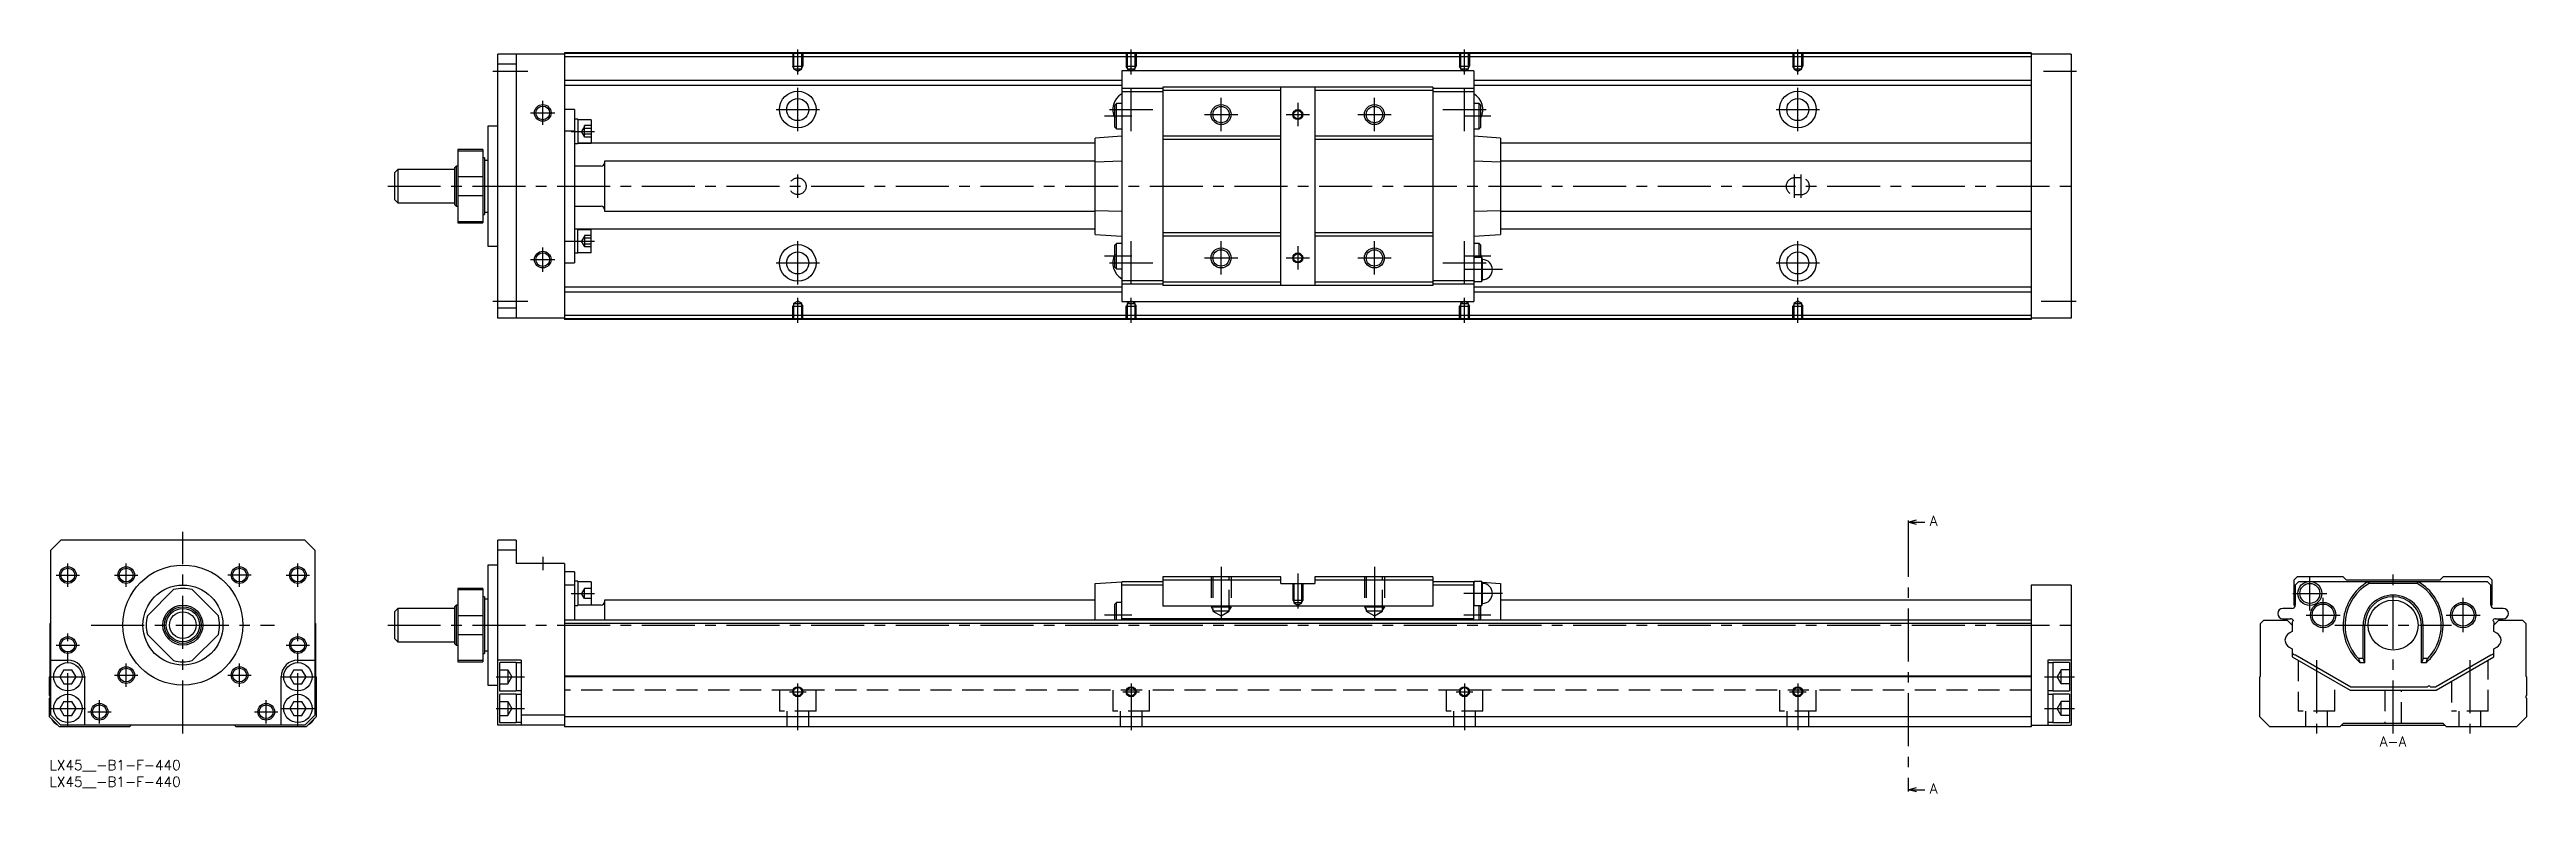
# Model space of a CAD drawing. Extents: x 0 to 743, y -10 to 213.
import ezdxf

# ---------------------------------------------------------------- set-up
doc = ezdxf.new("R2010")
doc.units = 0
doc.header["$LTSCALE"] = 0.5
doc.linetypes.add('CENTER', pattern=[50.8, 31.75, -6.35, 6.35, -6.35])
doc.linetypes.add('DASHED', pattern=[19.05, 12.7, -6.35])
for name, color, linetype in [('MSM_CENTER', 1, 'CENTER'), ('MSM_CONTINUOUS', 7, 'CONTINUOUS'), ('MSM_DASHED', 4, 'DASHED'), ('MSM_NARROW', 5, 'CONTINUOUS'), ('MSM_PART_NUMBER', 7, 'CONTINUOUS')]:
    doc.layers.add(name, color=color, linetype=linetype)
doc.styles.get("Standard").update_dxf_attribs({"font": 'txt.shx', "height": 3, "bigfont": 'bigfont.shx'})

# ---------------------------------------------------------------- blocks, each defined once
blk = doc.blocks.new('*U2')
at = {"layer": 'MSM_PART_NUMBER'}
blk.add_text('LX45__-B1-F-440', height=3, dxfattribs=at).set_placement((0, -3))
blk = doc.blocks.new('*U3')
at = {"layer": 'MSM_PART_NUMBER'}
blk.add_text('LX45__-B1-F-440', height=3, dxfattribs=at).set_placement((0, -8))

msp = doc.modelspace()

# ---------------------------------------------------------------- linework, layer by layer
at = {"layer": 'MSM_CENTER'}
for p, q in [((224.46, 205.61), (224.46, 213.12)), ((324.46, 205.61), (324.46, 213.12)), ((424.46, 205.61), (424.46, 213.12)), ((524.46, 205.61), (524.46, 213.12)), ((132.96, 206.62), (143.46, 206.62)), ((224.46, 188.62), (224.46, 201.62)), ((324.46, 188.62), (324.46, 201.62)), ((424.46, 188.62), (424.46, 201.62)), ((524.46, 188.62), (524.46, 201.62)), ((598.13, 206.62), (608.08, 206.62)), ((144.33, 194.12), (151.58, 194.12)), ((147.96, 190.5), (147.96, 197.75)), ((217.96, 195.12), (230.95, 195.12)), ((317.96, 195.12), (330.95, 195.12)), ((346.46, 193.62), (356.46, 193.62)), ((351.46, 188.62), (351.46, 198.62)), ((370.96, 193.62), (377.96, 193.62)), ((374.46, 197.12), (374.46, 190.12)), ((392.46, 193.62), (402.46, 193.62)), ((397.46, 188.62), (397.46, 198.62)), ((417.96, 195.12), (430.95, 195.12)), ((517.96, 195.12), (530.96, 195.12)), ((156.46, 188.58), (163.46, 188.58)), ((324.66, 193.12), (316.45, 193.12)), ((432.36, 193.12), (424.26, 193.12)), ((101.46, 172.12), (608.46, 172.12)), ((224.46, 168.62), (224.46, 175.62)), ((523.46, 168.62), (523.46, 175.62)), ((525.46, 168.62), (525.46, 175.62)), ((144.33, 150.12), (151.58, 150.12)), ((147.96, 146.5), (147.96, 153.75)), ((156.46, 155.67), (163.46, 155.67)), ((217.96, 149.12), (230.96, 149.12)), ((224.46, 142.62), (224.46, 155.62)), ((324.66, 151.12), (316.45, 151.12)), ((317.96, 149.12), (330.95, 149.12)), ((324.46, 142.62), (324.46, 155.62)), ((346.46, 150.62), (356.46, 150.62)), ((351.46, 145.62), (351.46, 155.62)), ((370.96, 150.62), (377.96, 150.62)), ((374.46, 154.12), (374.46, 147.12)), ((392.46, 150.62), (402.46, 150.62)), ((397.46, 145.62), (397.46, 155.62)), ((417.96, 149.12), (430.95, 149.12)), ((432.36, 151.12), (424.26, 151.12)), ((424.46, 142.62), (424.46, 155.62)), ((517.96, 149.12), (530.96, 149.12)), ((524.46, 142.62), (524.46, 155.62)), ((435.86, 147.12), (424.26, 147.12)), ((132.96, 137.62), (143.46, 137.62)), ((224.46, 131.12), (224.46, 138.63)), ((324.46, 131.12), (324.46, 138.63)), ((424.46, 131.12), (424.46, 138.63)), ((524.46, 131.12), (524.46, 138.63)), ((597.46, 137.62), (607.96, 137.62)), ((40, 8), (40, 68.5)), ((557.62, 70.87), (557.62, -8.37)), ((147.96, 61), (147.96, 57)), ((2, 55.5), (9, 55.5)), ((5.5, 52), (5.5, 59)), ((19.5, 55.5), (26.5, 55.5)), ((23, 52), (23, 59)), ((60.5, 55.5), (53.5, 55.5)), ((57, 52), (57, 59)), ((71, 55.5), (78, 55.5)), ((74.5, 52), (74.5, 59)), ((351.46, 58), (351.46, 40.3)), ((374.46, 56), (374.46, 45.5)), ((397.46, 58), (397.46, 40.3)), ((678.06, 44.87), (678.06, 55.13)), ((703.06, 8), (703.06, 56)), ((156.46, 50), (163.46, 50)), ((435.86, 50), (424.26, 50)), ((672.93, 50), (683.18, 50)), ((682.06, 38.37), (682.06, 48.63)), ((724.06, 38.37), (724.06, 48.63)), ((5.5, 10.25), (5.5, 38)), ((12.5, 40.5), (67.5, 40.5)), ((74.5, 10.25), (74.5, 38)), ((101.46, 40.5), (606.46, 40.5)), ((324.66, 43.5), (316.45, 43.5)), ((432.36, 43.5), (424.26, 43.5)), ((676.93, 43.5), (687.18, 43.5)), ((685.56, 40.5), (720.56, 40.5)), ((718.93, 43.5), (729.18, 43.5)), ((2, 34.5), (9, 34.5)), ((71, 34.5), (78, 34.5)), ((680.06, 29.97), (680.06, 8)), ((726.06, 29.97), (726.06, 8)), ((0.25, 25), (10.75, 25)), ((19.5, 25.5), (26.5, 25.5)), ((23, 22), (23, 29)), ((53.5, 25.5), (60.5, 25.5)), ((57, 22), (57, 29)), ((69.25, 25), (79.75, 25)), ((133.96, 25), (142.46, 25)), ((224.46, 9), (224.46, 23)), ((324.46, 23), (324.46, 9)), ((424.46, 23), (424.46, 9)), ((524.46, 23), (524.46, 9)), ((598.46, 25), (607.46, 25)), ((0.25, 15.5), (10.75, 15.5)), ((15, 11), (15, 18)), ((65, 11), (65, 18)), ((69.25, 15.5), (79.75, 15.5)), ((133.96, 15.5), (142.46, 15.5)), ((221.96, 20.5), (226.96, 20.5)), ((321.96, 20.5), (326.96, 20.5)), ((421.96, 20.5), (426.96, 20.5)), ((521.96, 20.5), (526.96, 20.5)), ((598.46, 15.5), (607.46, 15.5)), ((11.5, 14.5), (18.5, 14.5)), ((61.5, 14.5), (68.5, 14.5))]:
    msp.add_line(p, q, dxfattribs=at)
at = {"layer": 'MSM_CONTINUOUS'}
for p, q in [((154.46, 211.72), (134.46, 211.72)), ((134.46, 132.52), (134.46, 211.72)), ((139.96, 208.72), (134.46, 208.72)), ((139.96, 211.72), (139.96, 132.52)), ((594.46, 212.12), (154.46, 212.12)), ((154.46, 212.12), (154.46, 132.12)), ((594.46, 211.92), (154.46, 211.92)), ((594.46, 210.92), (154.46, 210.92)), ((594.46, 212.12), (594.46, 132.12)), ((606.46, 211.72), (594.46, 211.72)), ((606.46, 211.72), (606.46, 132.52)), ((321.66, 203.87), (154.46, 203.87)), ((321.66, 202.37), (154.46, 202.37)), ((427.26, 206.72), (321.66, 206.72)), ((321.66, 206.72), (321.66, 137.52)), ((333.96, 201.47), (321.66, 201.47)), ((414.96, 201.87), (333.96, 201.87)), ((333.96, 201.87), (333.96, 142.37)), ((369.36, 200.87), (333.96, 200.87)), ((369.36, 142.37), (369.36, 201.87)), ((379.56, 201.87), (379.56, 142.37)), ((414.96, 200.87), (379.56, 200.87)), ((414.96, 201.87), (414.96, 142.37)), ((427.26, 201.47), (414.96, 201.47)), ((427.26, 206.72), (427.26, 137.52)), ((594.46, 203.87), (427.26, 203.87)), ((594.46, 202.37), (427.26, 202.37)), ((157.46, 195.12), (154.46, 195.12)), ((157.46, 195.12), (157.46, 149.12)), ((320.06, 196.92), (319.56, 196.42)), ((319.56, 189.82), (319.56, 196.42)), ((320.06, 189.32), (320.06, 196.92)), ((321.66, 196.92), (320.06, 196.92)), ((333.96, 200.47), (321.66, 200.47)), ((427.26, 200.47), (414.96, 200.47)), ((428.86, 196.92), (427.26, 196.92)), ((429.36, 196.42), (428.86, 196.92)), ((428.86, 189.32), (428.86, 196.92)), ((429.36, 189.82), (429.36, 196.42)), ((131.46, 190.12), (131.46, 154.12)), ((134.46, 190.12), (131.46, 190.12)), ((157.46, 188.65), (154.46, 188.65)), ((158.46, 192.23), (157.46, 192.23)), ((158.46, 192.23), (158.46, 184.93)), ((162.46, 192.08), (158.46, 192.08)), ((162.46, 192.08), (162.46, 185.08)), ((321.66, 187.12), (313.66, 186.57)), ((313.66, 157.68), (313.66, 186.57)), ((319.56, 189.82), (320.06, 189.32)), ((320.06, 189.32), (321.66, 189.32)), ((369.36, 187.12), (333.96, 187.12)), ((369.36, 186.12), (333.96, 186.12)), ((414.96, 187.12), (379.56, 187.12)), ((414.96, 186.12), (379.56, 186.12)), ((427.26, 189.32), (428.86, 189.32)), ((435.26, 186.57), (427.26, 187.12)), ((428.86, 189.32), (429.36, 189.82)), ((435.26, 186.57), (435.26, 157.68)), ((129.96, 183.12), (122.46, 183.12)), ((122.46, 183.12), (122.46, 161.12)), ((122.46, 182.76), (129.96, 182.76)), ((129.96, 183.12), (129.96, 161.12)), ((130.46, 180.62), (129.96, 180.62)), ((130.46, 180.62), (130.46, 163.62)), ((131.46, 179.87), (130.46, 179.87)), ((157.46, 184.93), (158.46, 184.93)), ((158.46, 185.08), (162.46, 185.08)), ((313.66, 185.05), (158.46, 185.05)), ((166.46, 179.62), (166.46, 164.62)), ((313.66, 179.62), (166.46, 179.62)), ((321.66, 179.61), (313.66, 179.36)), ((435.26, 179.36), (427.26, 179.61)), ((594.46, 185.05), (435.26, 185.05)), ((594.46, 179.62), (435.26, 179.62)), ((104.46, 177.12), (103.46, 176.12)), ((103.46, 176.12), (103.46, 168.12)), ((121.46, 177.12), (104.46, 177.12)), ((104.46, 177.12), (104.46, 167.12)), ((121.96, 178.12), (121.46, 177.62)), ((121.46, 177.62), (121.46, 166.62)), ((122.46, 178.12), (121.96, 178.12)), ((121.96, 178.12), (121.96, 166.12)), ((129.96, 174.92), (122.46, 174.92)), ((165.46, 178.12), (157.46, 178.12)), ((103.46, 168.12), (104.46, 167.12)), ((104.46, 167.12), (121.46, 167.12)), ((121.46, 166.62), (121.96, 166.12)), ((121.96, 166.12), (122.46, 166.12)), ((122.46, 169.33), (129.96, 169.33)), ((129.96, 163.62), (130.46, 163.62)), ((130.46, 164.37), (131.46, 164.37)), ((157.46, 166.12), (165.46, 166.12)), ((166.46, 164.62), (313.66, 164.62)), ((313.66, 164.89), (321.66, 164.64)), ((427.26, 164.64), (435.26, 164.89)), ((435.26, 164.62), (594.46, 164.62)), ((129.96, 161.49), (122.46, 161.49)), ((122.46, 161.12), (129.96, 161.12)), ((157.46, 159.32), (158.46, 159.32)), ((158.46, 152.02), (158.46, 159.32)), ((313.66, 159.2), (158.46, 159.2)), ((158.46, 159.17), (162.46, 159.17)), ((162.46, 152.17), (162.46, 159.17)), ((313.66, 157.68), (321.66, 157.12)), ((369.36, 158.12), (333.96, 158.12)), ((369.36, 157.12), (333.96, 157.12)), ((414.96, 158.12), (379.56, 158.12)), ((414.96, 157.12), (379.56, 157.12)), ((427.26, 157.12), (435.26, 157.68)), ((594.46, 159.2), (435.26, 159.2)), ((131.46, 154.12), (134.46, 154.12)), ((157.46, 155.6), (154.46, 155.6)), ((154.46, 149.12), (157.46, 149.12)), ((158.46, 152.02), (157.46, 152.02)), ((162.46, 152.17), (158.46, 152.17)), ((320.06, 154.92), (319.56, 154.42)), ((319.56, 147.82), (319.56, 154.42)), ((320.06, 147.32), (320.06, 154.92)), ((321.66, 154.92), (320.06, 154.92)), ((428.86, 154.92), (427.26, 154.92)), ((427.42, 150.72), (427.26, 150.12)), ((427.42, 143.52), (427.42, 150.72)), ((429.7, 150.72), (427.42, 150.72)), ((429.36, 154.42), (428.86, 154.92)), ((428.86, 150.72), (428.86, 154.92)), ((429.36, 150.72), (429.36, 154.42)), ((429.7, 143.52), (429.7, 150.72)), ((429.86, 150.12), (429.7, 150.72)), ((429.86, 144.12), (429.86, 150.12)), ((321.66, 141.87), (154.46, 141.87)), ((319.56, 147.82), (320.06, 147.32)), ((320.06, 147.32), (321.66, 147.32)), ((333.96, 143.77), (321.66, 143.77)), ((333.96, 142.77), (321.66, 142.77)), ((369.36, 143.37), (333.96, 143.37)), ((414.96, 142.37), (333.96, 142.37)), ((414.96, 143.37), (379.56, 143.37)), ((427.26, 143.77), (414.96, 143.77)), ((427.26, 142.77), (414.96, 142.77)), ((427.26, 144.12), (427.42, 143.52)), ((594.46, 141.87), (427.26, 141.87)), ((427.42, 143.52), (429.7, 143.52)), ((429.7, 143.52), (429.86, 144.12)), ((139.96, 135.52), (134.46, 135.52)), ((321.66, 140.37), (154.46, 140.37)), ((321.66, 137.52), (427.26, 137.52)), ((594.46, 140.37), (427.26, 140.37)), ((154.46, 132.52), (134.46, 132.52)), ((594.46, 133.32), (154.46, 133.32)), ((594.46, 132.32), (154.46, 132.32)), ((594.46, 132.12), (154.46, 132.12)), ((606.46, 132.52), (594.46, 132.52)), ((557.62, 71.37), (560.12, 72.04)), ((557.62, 71.87), (557.62, 70.87)), ((557.62, 71.37), (562.62, 71.37)), ((560.12, 70.7), (557.62, 71.37)), ((3.4, 66), (0.4, 63)), ((0.4, 13.5), (0.4, 63)), ((76.6, 66), (3.4, 66)), ((79.6, 63), (76.6, 66)), ((79.6, 63), (79.6, 13.5)), ((139.96, 66), (134.46, 66)), ((134.46, 10.5), (134.46, 66)), ((139.96, 63), (134.46, 63)), ((139.96, 66), (139.96, 59)), ((134.46, 58.5), (131.46, 58.5)), ((131.46, 58.5), (131.46, 22.5)), ((154.46, 59), (139.96, 59)), ((154.46, 59), (154.46, 10)), ((157.46, 56.5), (154.46, 56.5)), ((157.46, 52.5), (154.46, 52.5)), ((157.46, 56.5), (157.46, 42)), ((158.46, 53.65), (157.46, 53.65)), ((158.46, 53.65), (158.46, 46.35)), ((162.46, 53.5), (158.46, 53.5)), ((162.46, 53.5), (162.46, 46.5)), ((313.66, 53), (321.66, 53.5)), ((313.66, 42), (313.66, 53)), ((333.96, 53.5), (321.66, 53.5)), ((321.66, 42), (321.66, 53.5)), ((333.96, 52.5), (321.66, 52.5)), ((369.36, 55), (333.96, 55)), ((333.96, 55), (333.96, 46.15)), ((369.36, 54), (333.96, 54)), ((369.36, 53), (369.36, 55)), ((369.36, 53), (379.56, 53)), ((379.56, 55), (379.56, 53)), ((414.96, 55), (379.56, 55)), ((414.96, 54), (379.56, 54)), ((414.96, 55), (414.96, 46.15)), ((427.26, 53.5), (414.96, 53.5)), ((427.26, 52.5), (414.96, 52.5)), ((427.42, 53.6), (427.26, 53)), ((427.26, 53.5), (427.39, 53.49)), ((427.26, 42), (427.26, 53.5)), ((427.42, 46.4), (427.42, 53.6)), ((429.7, 53.6), (427.42, 53.6)), ((429.86, 53), (429.7, 53.6)), ((429.7, 46.4), (429.7, 53.6)), ((429.77, 53.34), (435.26, 53)), ((429.86, 47), (429.86, 53)), ((435.26, 53), (435.26, 42)), ((606.46, 52.5), (594.46, 52.5)), ((594.46, 52.5), (594.46, 10)), ((606.46, 52.5), (606.46, 10.5)), ((674.31, 55), (673.31, 54)), ((673.31, 54), (673.31, 46.62)), ((674.71, 53.5), (673.71, 52.5)), ((673.71, 52.5), (673.71, 46.5)), ((688.06, 55), (674.31, 55)), ((677.21, 53.5), (674.71, 53.5)), ((731.41, 53.5), (678.9, 53.5)), ((689.06, 54), (688.06, 55)), ((717.06, 54), (689.06, 54)), ((695.57, 53.5), (695.83, 53)), ((710.29, 53), (695.83, 53)), ((710.29, 53), (710.54, 53.5)), ((718.06, 55), (717.06, 54)), ((731.81, 55), (718.06, 55)), ((732.41, 52.5), (731.41, 53.5)), ((732.81, 54), (731.81, 55)), ((732.41, 46.5), (732.41, 52.5)), ((732.81, 46.62), (732.81, 54)), ((37.2, 51.14), (29.36, 43.3)), ((50.64, 43.3), (42.8, 51.14)), ((104.46, 45.5), (103.46, 44.5)), ((121.46, 45.5), (104.46, 45.5)), ((104.46, 45.5), (104.46, 35.5)), ((121.96, 46.5), (121.46, 46)), ((121.46, 46), (121.46, 35)), ((122.46, 46.5), (121.96, 46.5)), ((121.96, 46.5), (121.96, 34.5)), ((129.96, 51.5), (122.46, 51.5)), ((122.46, 51.5), (122.46, 29.5)), ((122.46, 51.14), (129.96, 51.14)), ((129.96, 51.5), (129.96, 29.5)), ((130.46, 49), (129.96, 49)), ((130.46, 49), (130.46, 32)), ((131.46, 48.25), (130.46, 48.25)), ((157.46, 46.35), (158.46, 46.35)), ((165.46, 46.5), (158.46, 46.5)), ((166.46, 48), (166.46, 42)), ((313.66, 48), (166.46, 48)), ((320.06, 47.3), (319.56, 46.8)), ((319.56, 42), (319.56, 46.8)), ((320.06, 42), (320.06, 47.3)), ((321.66, 47.3), (320.06, 47.3)), ((414.96, 46.15), (333.96, 46.15)), ((427.26, 47), (427.42, 46.4)), ((427.42, 46.4), (429.7, 46.4)), ((428.86, 42), (428.86, 46.4)), ((429.36, 42), (429.36, 46.4)), ((429.7, 46.4), (429.86, 47)), ((594.46, 48), (435.26, 48)), ((672.71, 45.5), (670.01, 45.5)), ((736.11, 45.5), (733.41, 45.5)), ((0.2, 41), (0.4, 41.2)), ((0.2, 25.2), (0.2, 41)), ((29.36, 37.7), (37.2, 29.86)), ((42.8, 29.86), (50.64, 37.7)), ((79.6, 41.2), (79.8, 41)), ((79.8, 41), (79.8, 25.2)), ((103.46, 44.5), (103.46, 36.5)), ((129.96, 43.3), (122.46, 43.3)), ((122.46, 37.7), (129.96, 37.7)), ((594.46, 42), (154.46, 42)), ((594.46, 41), (154.46, 41)), ((427.26, 42.4), (321.66, 42.4)), ((663.26, 41), (664.26, 42)), ((663.26, 25.2), (663.26, 41)), ((664.26, 42), (671.31, 42)), ((670.01, 42.4), (672.31, 42.4)), ((671.31, 42), (672.81, 40.5)), ((672.81, 38.61), (671.91, 38.1)), ((672.76, 41.2), (672.76, 40.55)), ((672.81, 40.5), (672.81, 38.61)), ((694.06, 30.44), (694.06, 40.5)), ((694.56, 29.22), (694.56, 40.5)), ((711.56, 29.22), (711.56, 40.5)), ((712.06, 30.44), (712.06, 40.5)), ((733.31, 40.5), (734.81, 42)), ((733.31, 38.61), (733.31, 40.5)), ((734.2, 38.1), (733.31, 38.61)), ((733.36, 40.55), (733.36, 41.2)), ((733.81, 42.4), (736.11, 42.4)), ((734.81, 42), (741.86, 42)), ((741.86, 42), (742.86, 41)), ((742.86, 41), (742.86, 25.2)), ((0.4, 30), (5.5, 30)), ((74.5, 30), (79.6, 30)), ((103.46, 36.5), (104.46, 35.5)), ((104.46, 35.5), (121.46, 35.5)), ((121.46, 35), (121.96, 34.5)), ((121.96, 34.5), (122.46, 34.5)), ((129.96, 29.86), (122.46, 29.86)), ((129.96, 32), (130.46, 32)), ((130.46, 32.75), (131.46, 32.75)), ((141.46, 30), (134.46, 30)), ((141.46, 30), (141.46, 10.5)), ((606.46, 30), (599.46, 30)), ((599.46, 30), (599.46, 10.5)), ((671.91, 33.9), (672.81, 33.39)), ((672.81, 33.39), (672.81, 31)), ((672.81, 31), (690.13, 21)), ((673.56, 31.61), (673.76, 31.61)), ((673.76, 31.61), (690.4, 22)), ((694.06, 30.44), (692.7, 30.44)), ((694.56, 29.22), (694.06, 30.44)), ((712.06, 30.44), (711.56, 29.22)), ((713.42, 30.44), (712.06, 30.44)), ((715.72, 22), (732.36, 31.61)), ((715.99, 21), (733.31, 31)), ((732.36, 31.61), (732.56, 31.61)), ((733.31, 33.39), (734.2, 33.9)), ((733.31, 31), (733.31, 33.39)), ((0, 25), (0.2, 25.2)), ((0, 19.4), (0, 25)), ((4.27, 27.12), (3.05, 25)), ((3.05, 25), (4.27, 22.88)), ((4.27, 27.12), (6.73, 27.12)), ((4.27, 22.88), (6.73, 22.88)), ((7.95, 25), (6.73, 27.12)), ((6.73, 22.88), (7.95, 25)), ((10.5, 25), (10.5, 10.5)), ((69.5, 10.5), (69.5, 25)), ((73.27, 27.12), (72.05, 25)), ((72.05, 25), (73.27, 22.88)), ((73.27, 27.12), (75.73, 27.12)), ((73.27, 22.88), (75.73, 22.88)), ((76.95, 25), (75.73, 27.12)), ((75.73, 22.88), (76.95, 25)), ((79.8, 25.2), (80, 25)), ((80, 25), (80, 13)), ((122.46, 29.5), (129.96, 29.5)), ((131.46, 22.5), (134.46, 22.5)), ((134.96, 29), (134.96, 21)), ((139.96, 29.25), (135.21, 29.25)), ((139.96, 29.25), (139.96, 20.75)), ((141.46, 29.15), (139.96, 29.15)), ((594.46, 25.2), (154.46, 25.2)), ((594.46, 25), (154.46, 25)), ((600.96, 29.15), (599.46, 29.15)), ((605.96, 29.25), (600.96, 29.25)), ((600.96, 29.25), (600.96, 20.75)), ((605.96, 29.25), (605.96, 20.75)), ((663.06, 25), (663.26, 25.2)), ((663.06, 13), (663.06, 25)), ((694.56, 29.22), (693.17, 29.22)), ((712.94, 29.22), (711.56, 29.22)), ((742.86, 25.2), (743.06, 25)), ((743.06, 25), (743.06, 19.4)), ((0, 13), (0, 18.6)), ((4.27, 17.62), (3.05, 15.5)), ((3.05, 15.5), (4.27, 13.38)), ((4.27, 17.62), (6.73, 17.62)), ((7.95, 15.5), (6.73, 17.62)), ((6.73, 13.38), (7.95, 15.5)), ((73.27, 17.62), (72.05, 15.5)), ((72.05, 15.5), (73.27, 13.38)), ((73.27, 17.62), (75.73, 17.62)), ((76.95, 15.5), (75.73, 17.62)), ((75.73, 13.38), (76.95, 15.5)), ((134.96, 19.5), (134.96, 11.5)), ((135.21, 20.75), (139.96, 20.75)), ((139.96, 19.75), (135.21, 19.75)), ((139.96, 20.85), (141.46, 20.85)), ((139.96, 19.75), (139.96, 11.25)), ((141.46, 19.65), (139.96, 19.65)), ((599.46, 20.85), (600.96, 20.85)), ((600.96, 19.65), (599.46, 19.65)), ((600.96, 20.75), (605.96, 20.75)), ((605.96, 19.75), (600.96, 19.75)), ((600.96, 19.75), (600.96, 11.25)), ((605.96, 19.75), (605.96, 11.25)), ((690.13, 21), (715.99, 21)), ((690.4, 22), (713.41, 22)), ((714.21, 22), (715.72, 22)), ((743.06, 18.6), (743.06, 13)), ((3, 10), (0, 13)), ((3.4, 10.5), (0.4, 13.5)), ((24, 10), (3, 10)), ((76.6, 10.5), (3.4, 10.5)), ((4.27, 13.38), (6.73, 13.38)), ((24.5, 10.5), (24, 10)), ((56, 10), (55.5, 10.5)), ((77, 10), (56, 10)), ((73.27, 13.38), (75.73, 13.38)), ((79.6, 13.5), (76.6, 10.5)), ((80, 13), (77, 10)), ((154.46, 10.5), (134.46, 10.5)), ((135.21, 11.25), (139.96, 11.25)), ((139.96, 11.35), (141.46, 11.35)), ((154.46, 13.5), (141.46, 13.5)), ((594.46, 13), (154.46, 13)), ((594.46, 10), (154.46, 10)), ((594.46, 10.5), (606.46, 10.5)), ((599.46, 11.35), (600.96, 11.35)), ((600.96, 11.25), (605.96, 11.25)), ((666.06, 10), (663.06, 13)), ((687.06, 10), (666.06, 10)), ((688.06, 11), (687.06, 10)), ((687.56, 10.5), (718.56, 10.5)), ((718.06, 11), (688.06, 11)), ((719.06, 10), (718.06, 11)), ((740.06, 10), (719.06, 10)), ((743.06, 13), (740.06, 10)), ((557.62, -8.87), (560.12, -8.2)), ((557.62, -8.37), (557.62, -9.37)), ((557.62, -8.87), (562.62, -8.87)), ((560.12, -9.54), (557.62, -8.87))]:
    msp.add_line(p, q, dxfattribs=at)
for centre, radius in [((147.96, 194.12), 2.07), ((224.46, 195.12), 5.5), ((224.46, 195.12), 3.3), ((351.46, 193.62), 2.46), ((374.46, 193.62), 1.23), ((397.46, 193.62), 2.46), ((524.46, 195.12), 5.5), ((524.46, 195.12), 3.3), ((147.96, 150.12), 2.07), ((224.46, 149.12), 5.5), ((224.46, 149.12), 3.3), ((351.46, 150.62), 2.46), ((374.46, 150.62), 1.23), ((397.46, 150.62), 2.46), ((524.46, 149.12), 5.5), ((524.46, 149.12), 3.3), ((5.5, 55.5), 2.07), ((23, 55.5), 2.07), ((40, 40.5), 18), ((40, 40.5), 12), ((57, 55.5), 2.07), ((74.5, 55.5), 2.07), ((678.06, 50), 3.6), ((678.06, 50), 3), ((40, 40.5), 6), ((40, 40.5), 5.5), ((40, 40.5), 5), ((682.06, 43.5), 3.8), ((682.06, 43.5), 3.3), ((703.06, 40.5), 7.5), ((724.06, 43.5), 3.8), ((724.06, 43.5), 3.3), ((40, 40.5), 4), ((5.5, 34.5), 2.07), ((74.5, 34.5), 2.07), ((5.5, 25), 4.25), ((23, 25.5), 2.07), ((57, 25.5), 2.07), ((74.5, 25), 4.25), ((5.5, 15.5), 4.25), ((15, 14.5), 2.07), ((65, 14.5), 2.07), ((74.5, 15.5), 4.25), ((224.46, 20.5), 1.23), ((324.46, 20.5), 1.23), ((424.46, 20.5), 1.23), ((524.46, 20.5), 1.23)]:
    msp.add_circle(centre, radius, dxfattribs=at)
for centre, radius, start, end in [((324.46, 195.12), 5.5, 120.60329, 207.01229), ((424.46, 195.12), 5.5, 332.98771, 59.39671), ((165.46, 179.12), 1, 270, 0), ((165.46, 165.12), 1, 0, 90), ((324.46, 149.12), 5.5, 152.98771, 239.39671), ((424.46, 149.12), 5.5, 10.47556, 27.01229), ((429.86, 147.12), 3, 270, 90), ((429.86, 50), 3, 270, 90), ((703.06, 40.5), 15, 119.92643, 228.76392), ((703.06, 40.5), 14.44, 120.05097, 224.15139), ((703.06, 40.5), 14.44, 315.84861, 59.94903), ((703.06, 40.5), 15, 311.23608, 60.07357), ((40, 40.5), 11, 75.27264, 104.72736), ((165.46, 47.5), 1, 270, 0), ((670.01, 43.95), 1.55, 90, 270), ((672.71, 46.5), 1, 270, 0), ((673.81, 46.62), 0.5, 180, 251.07258), ((703.06, 40.5), 9, 0, 180), ((703.06, 40.5), 8.5, 0, 180), ((733.41, 46.5), 1, 180, 270), ((732.31, 46.62), 0.5, 289.00551, 0), ((736.11, 43.95), 1.55, 270, 90), ((40, 40.5), 11, 165.27264, 194.72736), ((40, 40.5), 11, 345.27264, 14.72736), ((673.21, 35.85), 2.6, 120.00003, 176.58933), ((672.31, 41.4), 1, 30.09191, 90), ((673.56, 41.2), 0.8, 118.74892, 180), ((733.81, 41.4), 1, 90, 149.90809), ((732.56, 41.2), 0.8, 0, 61.25108), ((732.9, 35.85), 2.6, 3.41067, 59.99996), ((5.5, 25), 5, 0, 90), ((40, 40.5), 11, 255.27264, 284.72736), ((74.5, 25), 5, 90, 180), ((673.21, 36.15), 2.6, 183.41067, 239.99996), ((673.56, 32.41), 0.8, 200.37237, 270), ((705.28, 34.62), 13.26, 198.36858, 204.03004), ((700.76, 34.65), 13.33, 335.98509, 341.61629), ((732.56, 32.41), 0.8, 270, 339.63587), ((732.9, 36.15), 2.6, 300.00004, 356.58933), ((135.21, 29), 0.25, 90, 180), ((-0.3, 19), 0.5, 306.8699, 53.1301), ((135.21, 21), 0.25, 180, 270), ((135.21, 19.5), 0.25, 90, 180), ((713.81, 21.7), 0.5, 36.8699, 143.1301), ((743.36, 19), 0.5, 126.8699, 233.1301), ((3.4, 13.5), 3, 201.81505, 248.18495), ((76.6, 13.5), 3, 291.81368, 338.18632), ((135.21, 11.5), 0.25, 180, 270)]:
    msp.add_arc(centre, radius, start, end, dxfattribs=at)
at = {"layer": 'MSM_DASHED'}
for p, q in [((222.96, 212.12), (222.96, 208.12)), ((222.96, 208.12), (225.96, 208.12)), ((223.23, 207.66), (222.96, 208.12)), ((223.23, 212.12), (223.23, 207.32)), ((225.69, 207.32), (225.69, 212.12)), ((225.69, 207.66), (225.96, 208.12)), ((225.96, 212.12), (225.96, 208.12)), ((322.96, 212.12), (322.96, 208.12)), ((322.96, 208.12), (325.96, 208.12)), ((323.23, 207.66), (322.96, 208.12)), ((323.23, 212.12), (323.23, 207.32)), ((325.69, 207.32), (325.69, 212.12)), ((325.69, 207.66), (325.96, 208.12)), ((325.96, 212.12), (325.96, 208.12)), ((422.96, 212.12), (422.96, 208.12)), ((422.96, 208.12), (425.96, 208.12)), ((423.23, 207.66), (422.96, 208.12)), ((423.23, 212.12), (423.23, 207.32)), ((425.69, 207.32), (425.69, 212.12)), ((425.69, 207.66), (425.96, 208.12)), ((425.96, 212.12), (425.96, 208.12)), ((522.96, 212.12), (522.96, 208.12)), ((522.96, 208.12), (525.96, 208.12)), ((523.23, 207.66), (522.96, 208.12)), ((523.23, 212.12), (523.23, 207.32)), ((525.69, 207.32), (525.69, 212.12)), ((525.69, 207.66), (525.96, 208.12)), ((525.96, 212.12), (525.96, 208.12)), ((223.23, 207.32), (224.46, 206.61)), ((223.23, 207.32), (225.69, 207.32)), ((224.46, 206.61), (225.69, 207.32)), ((323.23, 207.32), (324.27, 206.72)), ((323.23, 207.32), (325.69, 207.32)), ((324.65, 206.72), (325.69, 207.32)), ((423.23, 207.32), (424.27, 206.72)), ((423.23, 207.32), (425.69, 207.32)), ((424.65, 206.72), (425.69, 207.32)), ((523.23, 207.32), (524.46, 206.61)), ((523.23, 207.32), (525.69, 207.32)), ((524.46, 206.61), (525.69, 207.32)), ((160.46, 190.08), (159.59, 188.58)), ((160.46, 187.08), (159.59, 188.58)), ((160.46, 186.85), (160.46, 190.31)), ((162.46, 190.31), (160.46, 190.31)), ((162.46, 189.45), (160.46, 189.45)), ((162.46, 187.71), (160.46, 187.71)), ((162.46, 186.85), (160.46, 186.85)), ((525.46, 174.62), (523.46, 174.62)), ((523.46, 169.62), (525.46, 169.62)), ((160.46, 157.17), (159.59, 155.67)), ((160.46, 157.4), (160.46, 153.94)), ((162.46, 157.4), (160.46, 157.4)), ((162.46, 156.54), (160.46, 156.54)), ((160.46, 154.17), (159.59, 155.67)), ((162.46, 154.8), (160.46, 154.8)), ((162.46, 153.94), (160.46, 153.94)), ((223.23, 136.59), (222.96, 136.12)), ((222.96, 136.12), (225.96, 136.12)), ((222.96, 132.12), (222.96, 136.12)), ((224.46, 137.63), (223.23, 136.92)), ((223.23, 136.92), (225.69, 136.92)), ((223.23, 136.92), (223.23, 132.12)), ((225.69, 136.92), (224.46, 137.63)), ((225.69, 132.12), (225.69, 136.92)), ((225.69, 136.59), (225.96, 136.12)), ((225.96, 132.12), (225.96, 136.12)), ((323.23, 136.59), (322.96, 136.12)), ((322.96, 136.12), (325.96, 136.12)), ((322.96, 132.12), (322.96, 136.12)), ((324.27, 137.52), (323.23, 136.92)), ((323.23, 136.92), (325.69, 136.92)), ((323.23, 136.92), (323.23, 132.12)), ((325.69, 136.92), (324.65, 137.52)), ((325.69, 132.12), (325.69, 136.92)), ((325.69, 136.59), (325.96, 136.12)), ((325.96, 132.12), (325.96, 136.12)), ((423.23, 136.59), (422.96, 136.12)), ((422.96, 136.12), (425.96, 136.12)), ((422.96, 132.12), (422.96, 136.12)), ((424.27, 137.52), (423.23, 136.92)), ((423.23, 136.92), (425.69, 136.92)), ((423.23, 136.92), (423.23, 132.12)), ((425.69, 136.92), (424.65, 137.52)), ((425.69, 132.12), (425.69, 136.92)), ((425.69, 136.59), (425.96, 136.12)), ((425.96, 132.12), (425.96, 136.12)), ((523.23, 136.59), (522.96, 136.12)), ((522.96, 132.12), (522.96, 136.12)), ((522.96, 136.12), (525.96, 136.12)), ((524.46, 137.63), (523.23, 136.92)), ((523.23, 136.92), (523.23, 132.12)), ((523.23, 136.92), (525.69, 136.92)), ((525.69, 136.92), (524.46, 137.63)), ((525.69, 132.12), (525.69, 136.92)), ((525.69, 136.59), (525.96, 136.12)), ((525.96, 132.12), (525.96, 136.12)), ((348.46, 55), (348.46, 46)), ((349, 55), (349, 44.72)), ((353.92, 44.72), (353.92, 55)), ((354.46, 55), (354.46, 46)), ((372.96, 53), (372.96, 48)), ((373.23, 53), (373.23, 47.21)), ((375.69, 47.21), (375.69, 53)), ((375.96, 53), (375.96, 48)), ((394.46, 55), (394.46, 46)), ((395, 55), (395, 44.72)), ((399.92, 44.72), (399.92, 55)), ((400.46, 55), (400.46, 46)), ((160.46, 51.5), (159.59, 50)), ((160.46, 48.5), (159.59, 50)), ((160.46, 48.5), (160.46, 51.5)), ((162.46, 51.5), (160.46, 51.5)), ((160.46, 50), (162.46, 50)), ((162.46, 48.5), (160.46, 48.5)), ((348.46, 46), (349, 45.06)), ((348.46, 46), (354.46, 46)), ((353.92, 44.72), (349, 44.72)), ((349, 44.72), (351.46, 43.3)), ((351.46, 43.3), (353.92, 44.72)), ((354.46, 46), (353.92, 45.06)), ((372.96, 48), (375.96, 48)), ((372.96, 48), (373.23, 47.53)), ((373.23, 47.21), (374.46, 46.5)), ((375.69, 47.21), (373.23, 47.21)), ((374.46, 46.5), (375.69, 47.21)), ((375.96, 48), (375.69, 47.53)), ((394.46, 46), (400.46, 46)), ((394.46, 46), (395, 45.06)), ((395, 44.72), (397.46, 43.3)), ((399.92, 44.72), (395, 44.72)), ((397.46, 43.3), (399.92, 44.72)), ((400.46, 46), (399.92, 45.06)), ((674.56, 29.99), (674.56, 14.7)), ((731.56, 14.7), (731.56, 29.99)), ((134.96, 27.12), (137.46, 27.12)), ((134.96, 25), (137.46, 25)), ((134.96, 22.88), (137.46, 22.88)), ((137.46, 27.12), (137.46, 22.88)), ((137.46, 27.12), (138.69, 25)), ((137.46, 22.88), (138.69, 25)), ((594.46, 25.2), (154.46, 25.2)), ((594.46, 25), (154.46, 25)), ((603.46, 27.12), (602.23, 25)), ((603.46, 22.88), (602.23, 25)), ((605.96, 27.12), (603.46, 27.12)), ((603.46, 22.88), (603.46, 27.12)), ((603.46, 25), (605.96, 25)), ((605.96, 22.88), (603.46, 22.88)), ((685.56, 14.7), (685.56, 23.64)), ((720.56, 23.64), (720.56, 14.7)), ((134.96, 17.62), (137.46, 17.62)), ((134.96, 15.5), (137.46, 15.5)), ((137.46, 17.62), (138.69, 15.5)), ((137.46, 17.62), (137.46, 13.38)), ((137.46, 13.38), (138.69, 15.5)), ((594.46, 21), (154.46, 21)), ((218.96, 21), (218.96, 14.7)), ((229.96, 14.7), (229.96, 21)), ((318.96, 21), (318.96, 14.7)), ((329.96, 14.7), (329.96, 21)), ((418.96, 21), (418.96, 14.7)), ((429.96, 14.7), (429.96, 21)), ((518.96, 21), (518.96, 14.7)), ((529.96, 14.7), (529.96, 21)), ((603.46, 17.62), (602.23, 15.5)), ((603.46, 13.38), (602.23, 15.5)), ((603.46, 13.38), (603.46, 17.62)), ((605.96, 17.62), (603.46, 17.62)), ((603.46, 15.5), (605.96, 15.5)), ((700.56, 21), (700.56, 11)), ((705.56, 11), (705.56, 21)), ((134.96, 13.38), (137.46, 13.38)), ((229.96, 14.7), (218.96, 14.7)), ((221.16, 14.7), (221.16, 10)), ((227.76, 10), (227.76, 14.7)), ((329.96, 14.7), (318.96, 14.7)), ((321.16, 14.7), (321.16, 10)), ((327.76, 10), (327.76, 14.7)), ((429.96, 14.7), (418.96, 14.7)), ((421.16, 14.7), (421.16, 10)), ((427.76, 10), (427.76, 14.7)), ((529.96, 14.7), (518.96, 14.7)), ((521.16, 14.7), (521.16, 10)), ((527.76, 10), (527.76, 14.7)), ((605.96, 13.38), (603.46, 13.38)), ((685.56, 14.7), (674.56, 14.7)), ((676.76, 14.7), (676.76, 10)), ((683.36, 10), (683.36, 14.7)), ((731.56, 14.7), (720.56, 14.7)), ((722.76, 14.7), (722.76, 10)), ((729.36, 10), (729.36, 14.7))]:
    msp.add_line(p, q, dxfattribs=at)
msp.add_circle((224.46, 172.12), 2.5, dxfattribs=at)
for centre, start, end in [((523.46, 172.12), 90, 270), ((525.46, 172.12), 270, 90)]:
    msp.add_arc(centre, 2.5, start, end, dxfattribs=at)
at = {"layer": 'MSM_NARROW'}
for centre, radius in [((147.96, 194.12), 2.5), ((351.46, 193.62), 3), ((374.46, 193.62), 1.5), ((397.46, 193.62), 3), ((147.96, 150.12), 2.5), ((351.46, 150.62), 3), ((374.46, 150.62), 1.5), ((397.46, 150.62), 3), ((5.5, 55.5), 2.5), ((23, 55.5), 2.5), ((57, 55.5), 2.5), ((74.5, 55.5), 2.5), ((5.5, 34.5), 2.5), ((74.5, 34.5), 2.5), ((23, 25.5), 2.5), ((57, 25.5), 2.5), ((15, 14.5), 2.5), ((65, 14.5), 2.5), ((224.46, 20.5), 1.5), ((324.46, 20.5), 1.5), ((424.46, 20.5), 1.5), ((524.46, 20.5), 1.5)]:
    msp.add_circle(centre, radius, dxfattribs=at)

# ---------------------------------------------------------------- block references
at = {"layer": 'MSM_CONTINUOUS'}
for name in ['*U2', '*U3']:
    msp.add_blockref(name, (0, 0), dxfattribs=at)

# ---------------------------------------------------------------- texts
at = {"layer": 'MSM_PART_NUMBER'}
for s, p in [('A', (564.04, 70.24)), ('A-A', (699.05, 4.04)), ('A', (564.04, -10))]:
    msp.add_text(s, height=3, dxfattribs=at).set_placement(p)

doc.saveas('drawing.dxf')
